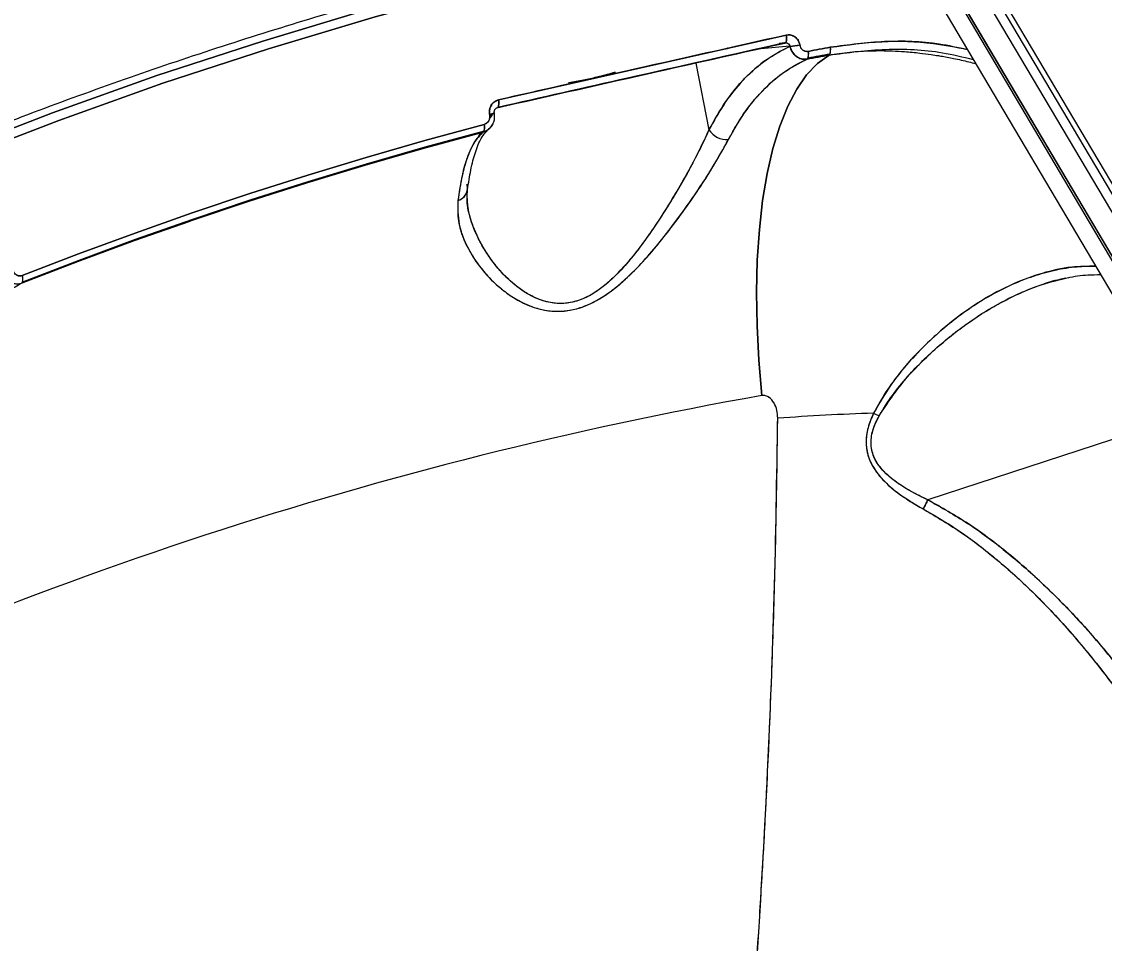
# Model space of a CAD drawing. Header units: millimetres. Extents: x -7083 to 7374, y -8368 to 7509.
# Drawn here: x 2033.4 to 2164.9, y -1212.1 to -1100.2 of the extents above; entities that cross this region are included whole.
import ezdxf

# ---------------------------------------------------------------- set-up
doc = ezdxf.new("R2010")
doc.units = ezdxf.units.MM
for name, color, linetype in [('DIKOM_ОБЪЕКТ', 7, 'Continuous'), ('DIKOM_РАЗМЕР_ЗОНА', 7, 'Continuous'), ('DIKOM_РАЗМЕР_ОБЪЕКТА', 7, 'Continuous')]:
    doc.layers.add(name, color=color, linetype=linetype)
doc.styles.add('style1', font='arial.ttf', dxfattribs={"width": 0.8})
doc.dimstyles.new('1-50', dxfattribs={"dimtxt": 300, "dimasz": 200, "dimexe": 100, "dimexo": 0, "dimgap": 100, "dimtad": 1, "dimtxsty": 'style1', "dimcen": 200, "dimclrd": 7, "dimclre": 7, "dimclrt": 7, "dimadec": 1, "dimazin": 2, "dimtfac": 1, "dimtmove": 0, "dimatfit": 2, "dimfxl": 0, "dimlwd": 25, "dimlwe": 18, "dimarcsym": 0})

# ---------------------------------------------------------------- blocks, each defined once
blk = doc.blocks.new('*D10')
at = {"layer": 'Defpoints', "color": 0, "transparency": 16777216}
for p in [(-5583.43, 647.96), (4593.55, 648.92), (4593.55, -5902.54)]:
    blk.add_point(p, dxfattribs=at)
at = {"layer": 'DIKOM_РАЗМЕР_ОБЪЕКТА', "color": 7, "lineweight": 18, "transparency": 16777216}
for p, q in [((-5583.43, 647.96), (-5583.43, -6002.54)), ((4593.55, 648.92), (4593.55, -6002.54))]:
    blk.add_line(p, q, dxfattribs=at)
at = {"layer": 'DIKOM_РАЗМЕР_ОБЪЕКТА', "color": 7, "lineweight": 25, "transparency": 16777216}
blk.add_line((-5383.43, -5902.54), (4393.55, -5902.54), dxfattribs=at)
at = {"layer": 'DIKOM_РАЗМЕР_ОБЪЕКТА', "color": 7, "transparency": 16777216}
for points in [[(-5383.43, -5869.2), (-5383.43, -5935.87), (-5583.43, -5902.54)], [(4393.55, -5869.2), (4393.55, -5935.87), (4593.55, -5902.54)]]:
    blk.add_solid(points, dxfattribs=at)
at = {"layer": 'DIKOM_РАЗМЕР_ОБЪЕКТА', "color": 7, "transparency": 16777216, "insert": (-226.13, -5649.37), "char_height": 300, "attachment_point": 5, "style": 'style1'}
blk.add_mtext('10150', dxfattribs=at)
blk = doc.blocks.new('*D11')
at = {"layer": 'Defpoints', "color": 0, "transparency": 16777216}
for p in [(-321.71, 5509.06), (-348.71, -4811.52), (5568.58, -4811.52)]:
    blk.add_point(p, dxfattribs=at)
at = {"layer": 'DIKOM_РАЗМЕР_ОБЪЕКТА', "color": 7, "lineweight": 18, "transparency": 16777216}
for p, q in [((-321.71, 5509.06), (5668.58, 5509.06)), ((-348.71, -4811.52), (5668.58, -4811.52))]:
    blk.add_line(p, q, dxfattribs=at)
at = {"layer": 'DIKOM_РАЗМЕР_ОБЪЕКТА', "color": 7, "lineweight": 25, "transparency": 16777216}
blk.add_line((5568.58, 5309.06), (5568.58, -4611.52), dxfattribs=at)
at = {"layer": 'DIKOM_РАЗМЕР_ОБЪЕКТА', "color": 7, "transparency": 16777216}
for points in [[(5535.25, 5309.06), (5601.91, 5309.06), (5568.58, 5509.06)], [(5535.25, -4611.52), (5601.91, -4611.52), (5568.58, -4811.52)]]:
    blk.add_solid(points, dxfattribs=at)
at = {"layer": 'DIKOM_РАЗМЕР_ОБЪЕКТА', "color": 7, "transparency": 16777216, "insert": (5315.31, 775.23), "char_height": 300, "attachment_point": 5, "rotation": 90, "style": 'style1'}
blk.add_mtext('10300', dxfattribs=at)
blk = doc.blocks.new('*D12')
at = {"layer": 'Defpoints', "color": 0, "transparency": 16777216}
for p in [(-621.71, 7509.06), (-373.6, -6811.53), (7273.89, -6811.53)]:
    blk.add_point(p, dxfattribs=at)
at = {"layer": 'DIKOM_РАЗМЕР_ЗОНА', "color": 7, "lineweight": 18, "transparency": 16777216}
for p, q in [((-621.71, 7509.06), (7373.89, 7509.06)), ((-373.6, -6811.53), (7373.89, -6811.53))]:
    blk.add_line(p, q, dxfattribs=at)
at = {"layer": 'DIKOM_РАЗМЕР_ЗОНА', "color": 7, "lineweight": 25, "transparency": 16777216}
blk.add_line((7273.89, 7309.06), (7273.89, -6611.53), dxfattribs=at)
at = {"layer": 'DIKOM_РАЗМЕР_ЗОНА', "color": 7, "transparency": 16777216}
for points in [[(7240.56, 7309.06), (7307.22, 7309.06), (7273.89, 7509.06)], [(7240.56, -6611.53), (7307.22, -6611.53), (7273.89, -6811.53)]]:
    blk.add_solid(points, dxfattribs=at)
at = {"layer": 'DIKOM_РАЗМЕР_ЗОНА', "color": 7, "transparency": 16777216, "insert": (7020.62, 1288.25), "char_height": 300, "attachment_point": 5, "rotation": 90, "style": 'style1'}
blk.add_mtext('14300', dxfattribs=at)
blk = doc.blocks.new('*D13')
at = {"layer": 'Defpoints', "color": 0, "transparency": 16777216}
for p in [(6593.53, 996.24), (-7083.43, 647.96), (6593.53, -8268.31)]:
    blk.add_point(p, dxfattribs=at)
at = {"layer": 'DIKOM_РАЗМЕР_ЗОНА', "color": 7, "lineweight": 18, "transparency": 16777216}
for p, q in [((6593.53, 996.24), (6593.53, -8368.31)), ((-7083.43, 647.96), (-7083.43, -8368.31))]:
    blk.add_line(p, q, dxfattribs=at)
at = {"layer": 'DIKOM_РАЗМЕР_ЗОНА', "color": 7, "lineweight": 25, "transparency": 16777216}
blk.add_line((-6883.43, -8268.31), (6393.53, -8268.31), dxfattribs=at)
at = {"layer": 'DIKOM_РАЗМЕР_ЗОНА', "color": 7, "transparency": 16777216}
for points in [[(-6883.43, -8234.97), (-6883.43, -8301.64), (-7083.43, -8268.31)], [(6393.53, -8234.97), (6393.53, -8301.64), (6593.53, -8268.31)]]:
    blk.add_solid(points, dxfattribs=at)
at = {"layer": 'DIKOM_РАЗМЕР_ЗОНА', "color": 7, "transparency": 16777216, "insert": (322.1, -8015.03), "char_height": 300, "attachment_point": 5, "style": 'style1'}
blk.add_mtext('13650', dxfattribs=at)

msp = doc.modelspace()

# ---------------------------------------------------------------- linework, layer by layer
at = {"layer": 'DIKOM_ОБЪЕКТ', "color": 7, "linetype": 'Continuous', "lineweight": 15}
for p, q in [((2093.371, -1006.862), (2338.874, -1421.731)), ((2093.701, -1006.857), (2339.204, -1421.726)), ((2339.22, -1421.732), (2093.718, -1006.863)), ((2181.278, -1145.985), (2139.178, -1074.84)), ((2131.715, -1075.675), (2173.816, -1146.819)), ((2131.725, -1075.68), (2173.826, -1146.825)), ((2179.712, -1146.839), (2137.611, -1075.694)), ((2180.721, -1146.324), (2138.621, -1075.18)), ((2091.337, -1109.7), (2126.246, -1101.839)), ((2126.065, -1102.796), (2091.123, -1110.665)), ((2119.086, -1103.447), (2119.117, -1103.444)), ((2119.144, -1103.438), (2119.113, -1103.441)), ((2126.693, -1103.176), (2122.743, -1103.544)), ((2126.132, -1102.786), (2125.395, -1102.855)), ((2125.659, -1102.834), (2126.065, -1102.796)), ((2126.137, -1102.772), (2126.203, -1102.783)), ((2126.697, -1103.202), (2126.693, -1103.176)), ((2127.899, -1103.03), (2127.894, -1103.003)), ((2127.894, -1103.003), (2127.899, -1103.03)), ((2115.269, -1105.227), (2116.873, -1113.336)), ((2090.251, -1111.481), (2090.256, -1111.507)), ((2090.256, -1111.507), (2090.251, -1111.481)), ((2090.567, -1111.546), (2090.26, -1111.89)), ((2090.261, -1111.862), (2090.562, -1111.541)), ((2090.8, -1111.286), (2090.707, -1111.39)), ((2090.707, -1111.386), (2090.8, -1111.286)), ((2090.829, -1111.304), (2090.824, -1111.278)), ((2089.632, -1112.649), (2089.597, -1112.721)), ((2089.6, -1112.741), (2089.657, -1112.638)), ((2084.523, -1114.941), (2089.47, -1113.603)), ((2086.396, -1114.428), (2086.378, -1114.34)), ((2089.162, -1113.602), (2088.844, -1114.245)), ((2089.071, -1113.712), (2089.125, -1113.612)), ((2085.974, -1114.45), (2085.991, -1114.538)), ((2087.521, -1121.487), (2087.568, -1120.599)), ((2087.525, -1122.289), (2087.664, -1122.99)), ((2158.811, -1131.617), (2157.561, -1132.027)), ((2168.177, -1150.151), (2143.43, -1158.252))]:
    msp.add_line(p, q, dxfattribs=at)
at = {"layer": 'DIKOM_ОБЪЕКТ', "color": 7, "linetype": 'Continuous', "lineweight": 15, "flags": 128}
for points in [[(1932.351, -1165.242), (1943.097, -1158.104), (1954.087, -1151.241), (1965.313, -1144.658), (1976.768, -1138.36), (1988.445, -1132.35), (2000.335, -1126.633), (2012.431, -1121.212), (2024.724, -1116.09), (2037.208, -1111.272), (2049.874, -1106.76), (2062.713, -1102.557), (2075.717, -1098.666), (2088.877, -1095.089), (2102.185, -1091.829), (2115.633, -1088.889), (2129.21, -1086.269), (2137.17, -1084.892)], [(1932.353, -1165.241), (1943.099, -1158.102), (1954.089, -1151.24), (1965.315, -1144.657), (1976.77, -1138.359), (1988.446, -1132.35), (2000.336, -1126.632), (2012.431, -1121.211), (2024.725, -1116.09), (2037.209, -1111.272), (2049.874, -1106.76), (2062.713, -1102.557), (2075.716, -1098.666), (2088.876, -1095.089), (2102.184, -1091.83), (2115.632, -1088.889), (2129.209, -1086.269), (2137.17, -1084.892)], [(2137.17, -1084.892), (2129.209, -1086.269), (2115.632, -1088.889), (2102.184, -1091.83), (2088.876, -1095.089), (2075.716, -1098.666), (2062.713, -1102.557), (2049.874, -1106.76), (2037.209, -1111.272), (2024.725, -1116.09), (2012.431, -1121.211), (2000.336, -1126.632), (1988.446, -1132.35), (1976.77, -1138.359), (1965.315, -1144.657), (1954.089, -1151.24), (1943.099, -1158.102), (1932.353, -1165.241)], [(1933.339, -1166.031), (1944.061, -1158.91), (1955.024, -1152.063), (1966.224, -1145.496), (1977.652, -1139.213), (1989.3, -1133.218), (2001.162, -1127.514), (2013.229, -1122.106), (2025.494, -1116.996), (2037.948, -1112.189), (2050.584, -1107.688), (2063.392, -1103.495), (2076.365, -1099.613), (2089.494, -1096.045), (2102.771, -1092.793), (2116.186, -1089.859), (2129.732, -1087.246), (2137.743, -1085.861)], [(2137.743, -1085.861), (2129.732, -1087.246), (2116.186, -1089.859), (2102.771, -1092.793), (2089.494, -1096.045), (2076.365, -1099.613), (2063.392, -1103.495), (2050.584, -1107.688), (2037.948, -1112.189), (2025.494, -1116.996), (2013.229, -1122.106), (2001.162, -1127.514), (1989.3, -1133.218), (1977.652, -1139.213), (1966.224, -1145.496), (1955.024, -1152.063), (1944.061, -1158.91), (1933.339, -1166.031)], [(2126.065, -1102.796), (2126.132, -1102.776), (2126.189, -1102.72), (2126.234, -1102.631), (2126.266, -1102.513), (2126.284, -1102.368), (2126.286, -1102.204), (2126.273, -1102.025), (2126.246, -1101.839)], [(2126.246, -1101.839), (2126.273, -1102.025), (2126.286, -1102.204), (2126.284, -1102.368), (2126.266, -1102.513), (2126.234, -1102.631), (2126.189, -1102.72), (2126.132, -1102.776), (2126.065, -1102.796)], [(2131.604, -1103.318), (2131.27, -1103.379), (2130.936, -1103.44), (2130.602, -1103.501), (2130.269, -1103.562), (2129.935, -1103.623), (2129.601, -1103.685), (2129.268, -1103.747), (2128.935, -1103.809)], [(2128.935, -1103.809), (2129.268, -1103.747), (2129.601, -1103.685), (2129.935, -1103.623), (2130.269, -1103.562), (2130.602, -1103.501), (2130.936, -1103.44), (2131.27, -1103.379), (2131.604, -1103.318)], [(2131.455, -1104.258), (2130.042, -1105.273), (2128.727, -1106.656), (2127.519, -1108.398), (2126.428, -1110.484), (2125.462, -1112.898), (2124.63, -1115.622), (2123.937, -1118.635), (2123.388, -1121.912), (2122.989, -1125.429), (2122.742, -1129.157), (2122.649, -1133.069), (2122.71, -1137.133), (2122.926, -1141.318), (2123.295, -1145.591)], [(2123.295, -1145.591), (2122.926, -1141.318), (2122.71, -1137.133), (2122.649, -1133.069), (2122.742, -1129.157), (2122.989, -1125.429), (2123.388, -1121.912), (2123.937, -1118.635), (2124.63, -1115.622), (2125.462, -1112.898), (2126.428, -1110.484), (2127.519, -1108.398), (2128.727, -1106.656), (2130.042, -1105.273), (2131.455, -1104.258)], [(2128.787, -1104.748), (2129.121, -1104.686), (2129.454, -1104.625), (2129.787, -1104.563), (2130.12, -1104.502), (2130.454, -1104.44), (2130.787, -1104.379), (2131.121, -1104.319), (2131.455, -1104.258)], [(2128.787, -1104.748), (2129.121, -1104.686), (2129.454, -1104.625), (2129.787, -1104.563), (2130.12, -1104.502), (2130.454, -1104.44), (2130.787, -1104.379), (2131.121, -1104.319), (2131.455, -1104.258)], [(2131.553, -1104.138), (2131.22, -1104.198), (2130.886, -1104.259), (2130.553, -1104.32), (2130.219, -1104.381), (2129.886, -1104.443), (2129.553, -1104.504), (2129.219, -1104.566), (2128.886, -1104.628)], [(2128.886, -1104.628), (2129.219, -1104.566), (2129.553, -1104.504), (2129.886, -1104.443), (2130.219, -1104.381), (2130.553, -1104.32), (2130.886, -1104.259), (2131.22, -1104.198), (2131.553, -1104.138)], [(2091.337, -1109.7), (2091.363, -1109.887), (2091.374, -1110.066), (2091.369, -1110.231), (2091.347, -1110.377), (2091.31, -1110.496), (2091.259, -1110.586), (2091.196, -1110.643), (2091.123, -1110.665)], [(2091.123, -1110.665), (2091.196, -1110.643), (2091.259, -1110.586), (2091.31, -1110.496), (2091.347, -1110.377), (2091.369, -1110.231), (2091.374, -1110.066), (2091.363, -1109.887), (2091.337, -1109.7)], [(2090.795, -1111.26), (2090.822, -1111.273), (2090.819, -1111.291), (2090.788, -1111.314), (2090.727, -1111.342), (2090.641, -1111.374), (2090.53, -1111.408), (2090.399, -1111.444), (2090.251, -1111.481)], [(2090.8, -1111.286), (2090.827, -1111.299), (2090.824, -1111.317), (2090.793, -1111.341), (2090.732, -1111.369), (2090.646, -1111.4), (2090.535, -1111.435), (2090.404, -1111.471), (2090.256, -1111.507)], [(2089.588, -1112.67), (2082.405, -1114.63), (2075.268, -1116.686), (2068.181, -1118.838), (2061.143, -1121.085), (2054.158, -1123.428), (2047.226, -1125.865), (2040.349, -1128.397), (2033.528, -1131.022)], [(2033.528, -1131.022), (2040.349, -1128.397), (2047.226, -1125.865), (2054.158, -1123.428), (2061.143, -1121.085), (2068.181, -1118.838), (2075.268, -1116.686), (2082.405, -1114.63), (2089.588, -1112.67)], [(2033.449, -1131.942), (2040.265, -1129.319), (2047.138, -1126.789), (2054.065, -1124.353), (2061.045, -1122.012), (2068.077, -1119.766), (2075.159, -1117.616), (2082.291, -1115.561), (2089.47, -1113.603)], [(2033.558, -1131.819), (2040.373, -1129.196), (2047.245, -1126.666), (2054.171, -1124.231), (2061.151, -1121.89), (2068.182, -1119.644), (2075.264, -1117.494), (2082.394, -1115.44), (2089.572, -1113.482)], [(2089.572, -1113.482), (2082.394, -1115.44), (2075.264, -1117.494), (2068.182, -1119.644), (2061.151, -1121.89), (2054.171, -1124.231), (2047.245, -1126.666), (2040.373, -1129.196), (2033.558, -1131.819)], [(2033.449, -1131.942), (2040.265, -1129.319), (2047.138, -1126.789), (2053.894, -1124.412)], [(2033.449, -1131.942), (2033.509, -1131.895), (2033.556, -1131.822), (2033.589, -1131.727), (2033.608, -1131.612), (2033.61, -1131.48), (2033.598, -1131.335), (2033.57, -1131.181), (2033.528, -1131.022)]]:
    msp.add_lwpolyline(points, dxfattribs=at)
at = {"layer": 'DIKOM_ОБЪЕКТ', "color": 7, "linetype": 'Continuous', "lineweight": 15}
for centre, radius, start, end in [((2126.219, -1095.608), 7.582, 273.58294, 282.76305), ((2126.219, -1095.608), 7.582, 273.58295, 282.76304), ((2126.224, -1095.639), 7.578, 273.57731, 282.76261), ((2127.924, -1104.132), 1.061, 324.48308, 17.71135), ((2127.39, -1104.129), 1.577, 341.5462, 11.69975), ((2130.584, -1103.638), 1.069, 324.5549, 17.41789), ((2130.046, -1103.633), 1.59, 341.50306, 11.44034), ((2128.645, -1104.531), 0.26, 303.17688, 338.00611), ((2131.312, -1104.04), 0.26, 303.29584, 338.02132), ((2099.412, -1088.352), 18.959, 281.67692, 288.76525), ((2090.171, -1110.324), 1.159, 273.94191, 304.29705), ((2090.205, -1110.454), 1.055, 272.73225, 306.25892), ((2088.699, -1113.031), 0.96, 323.41266, 22.06515), ((2088.227, -1113.049), 1.413, 342.17587, 15.56987), ((2089.335, -1113.385), 0.256, 301.5896, 337.73686), ((2119.036, -1111.944), 2.571, 212.76412, 274.53655), ((2086.04, -1120.423), 1.523, 283.98282, 17.96072), ((2085.97, -1120.344), 1.618, 285.69373, 350.68615), ((2032.393, -1131.464), 1.217, 343.04787, 21.28469), ((2033.321, -1131.72), 0.256, 299.86322, 337.2252), ((2209.769, -1633.234), 495.251, 100.05576, 116.19729), ((2145.442, -1417.974), 270.374, 91.82194, 94.28956), ((2144.964, -1130.67), 18.898, 244.56008, 246.84174)]:
    msp.add_arc(centre, radius, start, end, dxfattribs=at)
for points, knots in [([(1932.431, -1164.292), (1938.705, -1160.125), (1951.254, -1151.793), (1971.012, -1140.372), (1991.405, -1129.769), (2012.461, -1120.081), (2034.121, -1111.307), (2056.346, -1103.474), (2079.083, -1096.578), (2102.315, -1090.705), (2121.542, -1086.539), (2133.141, -1084.699), (2136.719, -1084.131)], [0, 0, 0, 0, 0.1058641, 0.2117281, 0.3175922, 0.4234562, 0.5293203, 0.6351843, 0.7410484, 0.8469125, 0.9527765, 1, 1, 1, 1]), ([(2126.246, -1101.839), (2119.693, -1103.308), (2107.992, -1105.932), (2096.426, -1108.549), (2091.337, -1109.7)], [0, 0, 0, 0, 0.559995, 1, 1, 1, 1]), ([(2127.894, -1103.003), (2127.829, -1102.791), (2127.699, -1102.368), (2127.238, -1101.967), (2126.73, -1101.783), (2126.407, -1101.82), (2126.246, -1101.839)], [0, 0, 0, 0, 0.2797809, 0.559625, 0.7797346, 1, 1, 1, 1]), ([(2126.246, -1101.839), (2126.43, -1101.82), (2126.797, -1101.783), (2127.32, -1102.017), (2127.65, -1102.367), (2127.827, -1102.715), (2127.872, -1102.907), (2127.894, -1103.003)], [0, 0, 0, 0, 0.2497295, 0.4991926, 0.7485103, 0.8742091, 1, 1, 1, 1]), ([(2148.245, -1103.609), (2147.105, -1103.359), (2143.798, -1102.633), (2138.175, -1102.444), (2133.793, -1103.027), (2131.604, -1103.318)], [0, 0, 0, 0, 0.2083674, 0.6044266, 1, 1, 1, 1]), ([(2131.604, -1103.318), (2133.679, -1103.035), (2137.828, -1102.47), (2143.438, -1102.617), (2146.863, -1103.307), (2148.229, -1103.582)], [0, 0, 0, 0, 0.3754476, 0.7507337, 1, 1, 1, 1]), ([(2091.123, -1110.665), (2097.61, -1109.198), (2109.192, -1106.577), (2120.909, -1103.951), (2126.065, -1102.796)], [0, 0, 0, 0, 0.5599951, 1, 1, 1, 1]), ([(2091.264, -1110.58), (2096.501, -1109.395), (2108.074, -1106.776), (2119.782, -1104.151), (2126.193, -1102.714)], [0, 0, 0, 0, 0.4524824, 1, 1, 1, 1]), ([(2116.873, -1113.336), (2117.534, -1112.154), (2118.852, -1109.799), (2121.214, -1106.985), (2123.807, -1104.686), (2125.732, -1103.698), (2126.697, -1103.202)], [0, 0, 0, 0, 0.2499822, 0.4983915, 0.7484634, 1, 1, 1, 1]), ([(2126.697, -1103.202), (2125.623, -1103.763), (2123.476, -1104.884), (2120.828, -1107.393), (2118.609, -1110.201), (2117.453, -1112.288), (2116.873, -1113.336)], [0, 0, 0, 0, 0.2804961, 0.5604777, 0.7794772, 1, 1, 1, 1]), ([(2126.065, -1102.796), (2126.142, -1102.788), (2126.281, -1102.775), (2126.448, -1102.835), (2126.555, -1102.91), (2126.624, -1102.989), (2126.673, -1103.078), (2126.686, -1103.143), (2126.693, -1103.176)], [0, 0, 0, 0, 0.2800736, 0.4991314, 0.630478, 0.7567476, 0.8793935, 1, 1, 1, 1]), ([(2126.065, -1102.796), (2126.147, -1102.788), (2126.307, -1102.774), (2126.512, -1102.865), (2126.649, -1103.007), (2126.678, -1103.12), (2126.693, -1103.176)], [0, 0, 0, 0, 0.2957199, 0.5776633, 0.7902562, 1, 1, 1, 1]), ([(2128.787, -1104.748), (2128.56, -1104.76), (2128.105, -1104.783), (2127.461, -1104.458), (2126.941, -1103.92), (2126.778, -1103.442), (2126.697, -1103.202)], [0, 0, 0, 0, 0.2502906, 0.5002119, 0.7500362, 1, 1, 1, 1]), ([(2126.697, -1103.202), (2126.791, -1103.468), (2126.979, -1104.003), (2127.559, -1104.527), (2128.19, -1104.787), (2128.589, -1104.761), (2128.787, -1104.748)], [0, 0, 0, 0, 0.2784772, 0.5592414, 0.780374, 1, 1, 1, 1]), ([(2128.935, -1103.809), (2128.802, -1103.816), (2128.538, -1103.83), (2128.207, -1103.632), (2127.985, -1103.352), (2127.927, -1103.137), (2127.899, -1103.03)], [0, 0, 0, 0, 0.2787485, 0.5585837, 0.7792918, 1, 1, 1, 1]), ([(2127.899, -1103.03), (2127.933, -1103.151), (2128.002, -1103.394), (2128.253, -1103.67), (2128.58, -1103.831), (2128.816, -1103.816), (2128.935, -1103.809)], [0, 0, 0, 0, 0.2503241, 0.4998674, 0.7496178, 1, 1, 1, 1]), ([(2131.455, -1104.258), (2133.735, -1103.961), (2138.297, -1103.365), (2144.217, -1103.642), (2147.705, -1104.493), (2148.948, -1104.797)], [0, 0, 0, 0, 0.3913114, 0.7830257, 1, 1, 1, 1]), ([(2131.455, -1104.258), (2131.857, -1104.19), (2132.686, -1104.049), (2133.978, -1103.895), (2135.286, -1103.788), (2136.564, -1103.732), (2137.832, -1103.718), (2139.176, -1103.747), (2140.739, -1103.834), (2142.309, -1103.984), (2143.681, -1104.164), (2144.527, -1104.296), (2145.439, -1104.449), (2146.67, -1104.681), (2148.081, -1104.987), (2148.967, -1105.219), (2149.241, -1105.291)], [0, 0, 0, 0, 0.0683094, 0.1408543, 0.2176562, 0.2879961, 0.3547958, 0.4297486, 0.5128182, 0.6162635, 0.6932066, 0.7437605, 0.7591875, 0.8474241, 0.9527654, 1, 1, 1, 1]), ([(2119.239, -1114.508), (2119.659, -1113.743), (2120.49, -1112.231), (2121.889, -1110.266), (2123.656, -1108.229), (2125.909, -1106.229), (2127.814, -1105.249), (2128.787, -1104.748)], [0, 0, 0, 0, 0.1658949, 0.3281402, 0.4884784, 0.7384895, 1, 1, 1, 1]), ([(2119.239, -1114.508), (2119.964, -1113.24), (2121.411, -1110.712), (2123.858, -1108.001), (2126.317, -1105.988), (2127.965, -1105.161), (2128.787, -1104.748)], [0, 0, 0, 0, 0.2801802, 0.5589178, 0.7798297, 1, 1, 1, 1]), ([(2103.249, -1106.919), (2103.722, -1106.806), (2104.448, -1106.633), (2105.121, -1106.441), (2105.337, -1106.365), (2105.437, -1106.329)], [0, 0, 0, 0, 0.4990569, 0.767708, 1, 1, 1, 1]), ([(2099.838, -1107.603), (2099.851, -1107.601), (2100.138, -1107.553), (2100.755, -1107.438), (2101.913, -1107.214), (2102.723, -1107.035), (2103.249, -1106.919)], [0, 0, 0, 0, 0.0120592, 0.272163, 0.5268616, 1, 1, 1, 1]), ([(2091.337, -1109.7), (2091.143, -1109.773), (2090.756, -1109.917), (2090.381, -1110.41), (2090.202, -1110.958), (2090.235, -1111.306), (2090.251, -1111.481)], [0, 0, 0, 0, 0.279515, 0.5589463, 0.7793103, 1, 1, 1, 1]), ([(2090.251, -1111.481), (2090.237, -1111.382), (2090.211, -1111.186), (2090.25, -1110.79), (2090.426, -1110.326), (2090.818, -1109.886), (2091.164, -1109.762), (2091.337, -1109.7)], [0, 0, 0, 0, 0.1257369, 0.251488, 0.5008063, 0.75027, 1, 1, 1, 1]), ([(2090.256, -1111.507), (2090.267, -1111.649), (2090.289, -1111.934), (2090.124, -1112.303), (2089.878, -1112.56), (2089.685, -1112.633), (2089.588, -1112.67)], [0, 0, 0, 0, 0.2797673, 0.559852, 0.7798294, 1, 1, 1, 1]), ([(2089.588, -1112.67), (2089.698, -1112.627), (2089.917, -1112.54), (2090.156, -1112.249), (2090.289, -1111.887), (2090.267, -1111.634), (2090.256, -1111.507)], [0, 0, 0, 0, 0.2500201, 0.4999143, 0.7497084, 1, 1, 1, 1]), ([(2090.1, -1113.288), (2090.238, -1113.16), (2090.515, -1112.906), (2090.768, -1112.396), (2090.89, -1111.848), (2090.849, -1111.487), (2090.829, -1111.309)], [0, 0, 0, 0, 0.256239, 0.5103294, 0.7576114, 1, 1, 1, 1]), ([(2090.824, -1111.282), (2090.819, -1111.244), (2090.809, -1111.167), (2090.821, -1111.052), (2090.851, -1110.944), (2090.916, -1110.816), (2091.034, -1110.689), (2091.146, -1110.656), (2091.202, -1110.64)], [0, 0, 0, 0, 0.1239289, 0.2475479, 0.3712686, 0.4958457, 0.7466189, 1, 1, 1, 1]), ([(2089.47, -1113.603), (2089.713, -1113.497), (2090.202, -1113.284), (2090.6, -1112.822), (2090.675, -1112.535), (2090.679, -1112.517)], [0, 0, 0, 0, 0.4821537, 0.9674915, 1, 1, 1, 1]), ([(2089.47, -1113.603), (2089.224, -1113.829), (2088.74, -1114.273), (2088.116, -1115.29), (2087.479, -1116.753), (2086.867, -1118.832), (2086.561, -1120.877), (2086.408, -1121.902)], [0, 0, 0, 0, 0.1729015, 0.3401598, 0.5017784, 0.7501805, 1, 1, 1, 1]), ([(2089.47, -1113.603), (2089.077, -1113.998), (2088.293, -1114.788), (2087.444, -1116.817), (2086.807, -1119.177), (2086.541, -1120.991), (2086.408, -1121.902)], [0, 0, 0, 0, 0.2805596, 0.5605423, 0.7795223, 1, 1, 1, 1]), ([(2116.873, -1113.336), (2116.693, -1113.736), (2116.323, -1114.558), (2115.688, -1115.845), (2114.984, -1117.206), (2114.17, -1118.704), (2113.165, -1120.472), (2111.995, -1122.418), (2110.685, -1124.477), (2109.328, -1126.463), (2107.868, -1128.419), (2106.412, -1130.147), (2104.959, -1131.61), (2103.52, -1132.795), (2101.98, -1133.736), (2100.3, -1134.335), (2098.622, -1134.483), (2097.071, -1134.233), (2095.648, -1133.696), (2094.378, -1132.972), (2093.209, -1132.098), (2092.184, -1131.156), (2091.239, -1130.125), (2090.304, -1128.93), (2089.402, -1127.535), (2088.618, -1126.015), (2087.944, -1124.239), (2087.517, -1122.725), (2087.52, -1121.73), (2087.521, -1121.487)], [0, 0, 0, 0, 0.0317021, 0.0652686, 0.0963594, 0.1303255, 0.1706709, 0.2174326, 0.2607847, 0.3068359, 0.3485836, 0.3915768, 0.4263907, 0.457, 0.4898216, 0.5225349, 0.5549817, 0.5875353, 0.6188521, 0.6522566, 0.6839345, 0.7174759, 0.7484012, 0.7826888, 0.8270663, 0.8718584, 0.9139564, 0.9790035, 1, 1, 1, 1]), ([(2116.873, -1113.336), (2116.344, -1114.465), (2115.282, -1116.733), (2113.136, -1120.565), (2110.891, -1124.211), (2108.58, -1127.533), (2106.497, -1130.098), (2104.435, -1132.11), (2102.467, -1133.524), (2100.3, -1134.386), (2098.126, -1134.488), (2096.151, -1133.956), (2094.119, -1132.865), (2092.157, -1131.214), (2090.175, -1128.867), (2088.58, -1126.096), (2087.541, -1123.217), (2087.531, -1121.405), (2087.527, -1120.61)], [0, 0, 0, 0, 0.0851485, 0.1709543, 0.256596, 0.320993, 0.3849273, 0.4271029, 0.4686383, 0.5095663, 0.5504777, 0.5919818, 0.6341646, 0.6977598, 0.762105, 0.8473955, 0.9330475, 1, 1, 1, 1]), ([(2087.568, -1120.599), (2087.694, -1119.78), (2087.963, -1118.026), (2088.534, -1115.921), (2089.253, -1114.152), (2089.821, -1113.576), (2090.12, -1113.273)], [0, 0, 0, 0, 0.2051249, 0.4392657, 0.7044718, 1, 1, 1, 1]), ([(2086.408, -1121.902), (2086.377, -1122.633), (2086.314, -1124.098), (2086.937, -1126.324), (2088.003, -1128.515), (2089.362, -1130.4), (2090.84, -1131.956), (2092.307, -1133.177), (2093.856, -1134.156), (2095.412, -1134.85), (2096.977, -1135.28), (2098.636, -1135.427), (2100.39, -1135.221), (2102.149, -1134.644), (2103.826, -1133.752), (2105.429, -1132.613), (2107.403, -1130.905), (2109.653, -1128.519), (2112.045, -1125.568), (2114.216, -1122.61), (2116.161, -1119.737), (2117.895, -1116.979), (2118.791, -1115.332), (2119.239, -1114.508)], [0, 0, 0, 0, 0.0625376, 0.1251421, 0.1872076, 0.2492824, 0.2914865, 0.3335157, 0.374211, 0.406806, 0.4368901, 0.4690113, 0.4996824, 0.5303838, 0.5625172, 0.5926074, 0.6252126, 0.6878464, 0.75046, 0.8126808, 0.8753094, 0.937553, 1, 1, 1, 1]), ([(2086.408, -1121.902), (2086.392, -1122.868), (2086.359, -1124.801), (2087.518, -1127.737), (2089.157, -1130.2), (2091.013, -1132.135), (2092.834, -1133.574), (2094.986, -1134.747), (2097.514, -1135.455), (2100.387, -1135.334), (2103.272, -1134.172), (2105.859, -1132.319), (2108.155, -1130.143), (2110.223, -1127.824), (2112.528, -1124.943), (2114.961, -1121.557), (2117.423, -1117.802), (2118.635, -1115.604), (2119.239, -1114.508)], [0, 0, 0, 0, 0.0823489, 0.1648002, 0.2471008, 0.2971602, 0.3471544, 0.3976845, 0.4484649, 0.4996128, 0.5507894, 0.6016077, 0.6522516, 0.7025844, 0.7526008, 0.8352408, 0.9178404, 1, 1, 1, 1]), ([(2163.802, -1129.897), (2162.832, -1129.906), (2160.654, -1129.924), (2157.309, -1130.683), (2153.59, -1132.036), (2149.807, -1134.063), (2146.025, -1136.758), (2142.536, -1139.947), (2139.3, -1143.533), (2137.664, -1146.334), (2136.845, -1147.736)], [0, 0, 0, 0, 0.0912438, 0.2051324, 0.3181185, 0.4545873, 0.5901605, 0.7259321, 0.8627883, 1, 1, 1, 1]), ([(2163.821, -1129.93), (2163.068, -1129.932), (2161.414, -1129.936), (2158.868, -1130.359), (2156.234, -1131.079), (2153.631, -1132.103), (2151.135, -1133.364), (2148.667, -1134.889), (2146.371, -1136.569), (2144.155, -1138.453), (2142.082, -1140.471), (2140.115, -1142.707), (2138.294, -1145.099), (2137.329, -1146.856), (2136.845, -1147.736)], [0, 0, 0, 0, 0.0709268, 0.1557554, 0.2411571, 0.3241071, 0.4116254, 0.4933143, 0.5821906, 0.6613281, 0.7458853, 0.8307445, 0.9151652, 1, 1, 1, 1]), ([(2031.238, -1130.785), (2031.37, -1131.032), (2031.635, -1131.527), (2032.264, -1131.942), (2032.897, -1132.087), (2033.265, -1131.99), (2033.449, -1131.942)], [0, 0, 0, 0, 0.2784772, 0.5592414, 0.780374, 1, 1, 1, 1]), ([(2033.528, -1131.022), (2033.404, -1131.052), (2033.157, -1131.112), (2032.815, -1130.976), (2032.562, -1130.739), (2032.475, -1130.537), (2032.431, -1130.437)], [0, 0, 0, 0, 0.2787485, 0.5585837, 0.7792918, 1, 1, 1, 1]), ([(2032.431, -1130.437), (2032.483, -1130.55), (2032.585, -1130.777), (2032.864, -1131.005), (2033.197, -1131.106), (2033.417, -1131.05), (2033.528, -1131.022)], [0, 0, 0, 0, 0.2503241, 0.4998674, 0.7496178, 1, 1, 1, 1]), ([(2137.531, -1148.046), (2138.506, -1146.58), (2140.465, -1143.633), (2144.247, -1139.931), (2148.31, -1136.651), (2152.681, -1133.985), (2156.794, -1132.137), (2159.472, -1131.514), (2160.559, -1131.262)], [0, 0, 0, 0, 0.1753615, 0.3524597, 0.5282849, 0.7047443, 0.8801057, 1, 1, 1, 1]), ([(2137.531, -1148.046), (2138.046, -1147.212), (2139.073, -1145.549), (2140.96, -1143.301), (2142.973, -1141.192), (2145.001, -1139.344), (2146.953, -1137.763), (2148.822, -1136.409), (2150.732, -1135.177), (2152.676, -1134.082), (2154.575, -1133.163), (2156.38, -1132.419), (2158.111, -1131.84), (2159.382, -1131.472), (2160.078, -1131.34), (2160.21, -1131.315)], [0, 0, 0, 0, 0.0988988, 0.1973594, 0.2962703, 0.3948825, 0.4772185, 0.5541984, 0.6334861, 0.7139544, 0.7886138, 0.8570214, 0.922578, 0.9853058, 1, 1, 1, 1]), ([(2157.562, -1132.026), (2158.495, -1131.757), (2160.247, -1131.251), (2162.537, -1130.916), (2163.894, -1130.917), (2164.405, -1130.917)], [0, 0, 0, 0, 0.41513, 0.7793425, 1, 1, 1, 1]), ([(2023.752, -1142.413), (2024.139, -1141.626), (2024.904, -1140.07), (2026.261, -1138.016), (2028.028, -1135.854), (2030.352, -1133.677), (2032.401, -1132.529), (2033.449, -1131.942)], [0, 0, 0, 0, 0.1658949, 0.3281402, 0.4884784, 0.7384895, 1, 1, 1, 1]), ([(2125.218, -1148.357), (2125.218, -1148.354), (2125.219, -1148.333), (2125.22, -1148.006), (2125.148, -1147.358), (2124.817, -1146.482), (2124.305, -1145.878), (2123.83, -1145.631), (2123.526, -1145.568), (2123.372, -1145.583), (2123.295, -1145.591)], [0, 0, 0, 0, 0.0018569, 0.0164364, 0.25034, 0.5000441, 0.7457649, 0.8745391, 0.9368619, 1, 1, 1, 1]), ([(2125.218, -1148.357), (2125.201, -1148.03), (2125.167, -1147.377), (2124.867, -1146.62), (2124.505, -1146.113), (2124.162, -1145.803), (2123.824, -1145.629), (2123.524, -1145.567), (2123.37, -1145.583), (2123.295, -1145.591)], [0, 0, 0, 0, 0.2499239, 0.4993362, 0.6284324, 0.7497095, 0.8745748, 0.9390426, 1, 1, 1, 1]), ([(2035.765, -1469.732), (2035.98, -1469.683), (2037.982, -1469.223), (2041.73, -1467.485), (2047.187, -1464.33), (2052.746, -1459.923), (2058.372, -1454.284), (2063.857, -1447.557), (2069.204, -1439.747), (2074.412, -1430.846), (2079.464, -1420.87), (2084.333, -1409.864), (2088.991, -1397.887), (2093.431, -1384.966), (2097.64, -1371.127), (2101.595, -1356.447), (2105.275, -1341.008), (2108.668, -1324.875), (2111.775, -1308.051), (2114.592, -1290.54), (2117.148, -1272.076), (2119.407, -1252.736), (2121.332, -1232.617), (2122.885, -1212.114), (2124.057, -1191.228), (2124.882, -1169.977), (2125.106, -1155.578), (2125.218, -1148.357)], [0, 0, 0, 0, 0.0044523, 0.0415022, 0.0787712, 0.120219, 0.161431, 0.2025346, 0.2436554, 0.2849203, 0.3264527, 0.3679654, 0.4093565, 0.4507563, 0.4922949, 0.53383, 0.575105, 0.6162447, 0.6573725, 0.6986097, 0.7400799, 0.7836693, 0.8269808, 0.8701327, 0.913262, 0.9565047, 1, 1, 1, 1]), ([(2079.743, -1420.042), (2080.687, -1417.982), (2082.581, -1413.852), (2085.344, -1407.219), (2088.041, -1400.285), (2090.657, -1393.047), (2093.199, -1385.5), (2095.684, -1377.584), (2097.899, -1370.008), (2099.864, -1362.852), (2101.599, -1356.187), (2103.314, -1349.223), (2104.971, -1342.1), (2106.321, -1335.956), (2107.385, -1330.896), (2108.21, -1326.85), (2109.03, -1322.691), (2109.846, -1318.417), (2110.655, -1314.026), (2111.457, -1309.519), (2112.394, -1304.055), (2113.465, -1297.503), (2114.662, -1289.717), (2115.851, -1281.436), (2116.988, -1272.907), (2117.956, -1265.067), (2118.773, -1257.976), (2119.451, -1251.724), (2120.159, -1244.769), (2120.648, -1239.589), (2120.967, -1236.022), (2121.073, -1234.833), (2121.178, -1233.625), (2121.284, -1232.398), (2121.389, -1231.151), (2121.512, -1229.678), (2121.671, -1227.749), (2121.88, -1225.13), (2122.137, -1221.793), (2122.435, -1217.73), (2122.754, -1213.126), (2123.054, -1208.487), (2123.376, -1203.158), (2123.69, -1197.511), (2124.016, -1190.952), (2124.391, -1182.436), (2124.763, -1171.876), (2125.068, -1159.86), (2125.169, -1152.092), (2125.218, -1148.357)], [0, 0, 0, 0, 0.0356099, 0.0713872, 0.1073338, 0.1429089, 0.1783702, 0.2143467, 0.2508402, 0.2779122, 0.3055302, 0.333695, 0.3624074, 0.3899729, 0.4049442, 0.4201751, 0.4356657, 0.4514162, 0.4674266, 0.483697, 0.5002277, 0.5259928, 0.5530553, 0.5814159, 0.6110753, 0.6394003, 0.6596954, 0.6811189, 0.7006087, 0.7272294, 0.7309596, 0.7347465, 0.7385898, 0.7424897, 0.7464462, 0.7504593, 0.7564866, 0.7647492, 0.7752474, 0.7879816, 0.802952, 0.8183428, 0.8312156, 0.8524192, 0.8705211, 0.8915209, 0.9303476, 0.9665079, 1, 1, 1, 1]), ([(2136.845, -1147.736), (2136.597, -1148.325), (2136.099, -1149.504), (2135.852, -1151.422), (2136.223, -1153.298), (2137.254, -1155.095), (2138.822, -1156.697), (2140.766, -1158.149), (2142.172, -1158.958), (2142.874, -1159.363)], [0, 0, 0, 0, 0.1273536, 0.2551698, 0.3827009, 0.5093152, 0.6742753, 0.83722, 1, 1, 1, 1]), ([(2136.845, -1147.736), (2136.601, -1148.314), (2136.112, -1149.47), (2135.856, -1151.346), (2136.186, -1153.194), (2137.378, -1155.355), (2139.664, -1157.471), (2141.803, -1158.731), (2142.874, -1159.363)], [0, 0, 0, 0, 0.1251973, 0.250331, 0.3752678, 0.5004294, 0.7497813, 1, 1, 1, 1]), ([(2143.424, -1158.257), (2142.722, -1157.917), (2141.325, -1157.24), (2139.387, -1156.008), (2137.823, -1154.633), (2136.793, -1153.052), (2136.443, -1151.359), (2136.745, -1149.624), (2137.267, -1148.576), (2137.531, -1148.046)], [0, 0, 0, 0, 0.16962, 0.3372299, 0.5030849, 0.6267169, 0.7489775, 0.8730196, 1, 1, 1, 1]), ([(2143.424, -1158.257), (2142.399, -1157.749), (2140.347, -1156.733), (2138.071, -1154.985), (2136.801, -1153.082), (2136.44, -1151.363), (2136.748, -1149.616), (2137.27, -1148.57), (2137.531, -1148.046)], [0, 0, 0, 0, 0.2491947, 0.4986896, 0.624022, 0.7490702, 0.8743891, 1, 1, 1, 1]), ([(2142.874, -1159.363), (2142.975, -1159.174), (2143.176, -1158.797), (2143.341, -1158.437), (2143.424, -1158.257)], [0, 0, 0, 0, 0.5000605, 1, 1, 1, 1]), ([(2143.424, -1158.257), (2143.341, -1158.437), (2143.176, -1158.797), (2142.975, -1159.174), (2142.874, -1159.363)], [0, 0, 0, 0, 0.5000932, 1, 1, 1, 1]), ([(2143.43, -1158.252), (2143.429, -1158.253), (2143.427, -1158.254), (2143.425, -1158.256), (2143.424, -1158.257), (2143.424, -1158.257)], [0, 0, 0, 0, 0.5555174, 0.7875219, 1, 1, 1, 1]), ([(2143.43, -1158.252), (2143.429, -1158.253), (2143.427, -1158.254), (2143.425, -1158.256), (2143.424, -1158.257), (2143.424, -1158.257)], [0, 0, 0, 0, 0.545239, 0.7794094, 1, 1, 1, 1]), ([(2143.43, -1158.252), (2145.062, -1159.17), (2148.354, -1161.021), (2152.94, -1164.463), (2157.256, -1168.235), (2161.293, -1172.309), (2165.07, -1176.607), (2169.773, -1182.582), (2175.034, -1190.409), (2180.532, -1200.193), (2183.473, -1206.98), (2184.947, -1210.382)], [0, 0, 0, 0, 0.0822336, 0.1658699, 0.2501966, 0.3328846, 0.4168116, 0.5012067, 0.6673591, 0.8332912, 1, 1, 1, 1]), ([(2184.947, -1210.382), (2183.48, -1206.996), (2180.549, -1200.232), (2175.066, -1190.459), (2169.286, -1181.854), (2163.315, -1174.448), (2158.027, -1168.914), (2152.999, -1164.512), (2148.412, -1161.059), (2145.095, -1159.19), (2143.43, -1158.252)], [0, 0, 0, 0, 0.1659528, 0.3315065, 0.4981018, 0.6237948, 0.7494779, 0.8327978, 0.9160584, 1, 1, 1, 1]), ([(2142.874, -1159.363), (2144.494, -1160.317), (2147.726, -1162.22), (2152.176, -1165.728), (2157.055, -1170.2), (2162.178, -1175.812), (2167.954, -1183.311), (2173.531, -1192.008), (2178.81, -1201.87), (2181.617, -1208.683), (2183.022, -1212.095)], [0, 0, 0, 0, 0.083153, 0.165916, 0.2489769, 0.3745649, 0.5004148, 0.6673628, 0.8334391, 1, 1, 1, 1]), ([(2142.874, -1159.363), (2144.054, -1160.042), (2146.508, -1161.455), (2149.917, -1163.934), (2153.249, -1166.691), (2156.115, -1169.375), (2158.702, -1172.035), (2160.948, -1174.525), (2163.119, -1177.11), (2165.228, -1179.793), (2166.877, -1182.028), (2168.144, -1183.827), (2169.032, -1185.123), (2169.963, -1186.521), (2170.933, -1188.023), (2171.707, -1189.26), (2172.291, -1190.214), (2172.687, -1190.871), (2173.117, -1191.593), (2173.58, -1192.381), (2174.174, -1193.412), (2174.815, -1194.548), (2175.42, -1195.65), (2175.783, -1196.323), (2175.968, -1196.67), (2176.037, -1196.798), (2176.66, -1197.97), (2177.736, -1200.063), (2179.207, -1203.114), (2180.561, -1206.096), (2181.84, -1209.087), (2182.637, -1211.116), (2183.022, -1212.095)], [0, 0, 0, 0, 0.0602499, 0.1253526, 0.1855095, 0.2507006, 0.29815, 0.3490194, 0.3985402, 0.4471889, 0.4999098, 0.5215243, 0.5447654, 0.5696319, 0.5961221, 0.6242335, 0.6345412, 0.6459397, 0.6584282, 0.672006, 0.6866721, 0.7115251, 0.7302515, 0.7428582, 0.7457014, 0.7478655, 0.7493504, 0.8050794, 0.8533099, 0.9014189, 0.9524315, 1, 1, 1, 1]), ([(2200.306, -1191.586), (2200.226, -1194.383), (2199.967, -1203.403), (2199.227, -1218.409), (2198.111, -1236.551), (2196.711, -1254.327), (2195.056, -1271.672), (2193.105, -1288.903), (2190.847, -1305.998), (2188.258, -1322.918), (2185.382, -1339.327), (2182.227, -1355.156), (2178.809, -1370.314), (2175.217, -1384.455), (2171.478, -1397.605), (2167.607, -1409.821), (2163.526, -1421.35), (2159.249, -1432.254), (2156.236, -1438.902), (2154.725, -1442.235)], [0, 0, 0, 0, 0.0267803, 0.0863414, 0.1462358, 0.2059211, 0.2653092, 0.3245284, 0.387291, 0.4501524, 0.513263, 0.5767553, 0.640084, 0.7030732, 0.7622901, 0.8214661, 0.8807252, 0.9401933, 1, 1, 1, 1]), ([(2154.725, -1442.235), (2156.255, -1438.858), (2159.341, -1432.046), (2163.762, -1420.732), (2167.56, -1409.914), (2170.767, -1399.836), (2172.772, -1393.034), (2174.096, -1388.314), (2174.776, -1385.841), (2175.449, -1383.338), (2176.117, -1380.805), (2176.779, -1378.242), (2178.007, -1373.383), (2179.796, -1365.953), (2182.1, -1355.585), (2184.382, -1344.407), (2186.523, -1332.897), (2188.519, -1321.117), (2190.288, -1309.635), (2191.428, -1301.473), (2192.025, -1296.974), (2192.173, -1295.846), (2192.32, -1294.712), (2192.466, -1293.573), (2192.612, -1292.429), (2192.757, -1291.28), (2192.901, -1290.125), (2193.115, -1288.387), (2193.434, -1285.758), (2193.885, -1281.918), (2194.427, -1277.11), (2195.05, -1271.31), (2195.737, -1264.491), (2196.47, -1256.641), (2197.229, -1247.734), (2197.915, -1238.752), (2198.521, -1229.859), (2199.045, -1221.225), (2199.412, -1214.298), (2199.651, -1209.288), (2199.783, -1206.39), (2199.909, -1203.439), (2200.031, -1200.432), (2200.147, -1197.371), (2200.252, -1194.437), (2200.314, -1192.521), (2200.342, -1191.646)], [0, 0, 0, 0, 0.0605811, 0.1221918, 0.1848322, 0.2267413, 0.269099, 0.2802673, 0.2914663, 0.3026961, 0.3139567, 0.3252481, 0.3365703, 0.3776147, 0.4206694, 0.4657343, 0.5128095, 0.5558991, 0.6005454, 0.6411223, 0.6451727, 0.6492348, 0.6533085, 0.6573938, 0.6614907, 0.6655993, 0.6697195, 0.6738513, 0.684159, 0.697717, 0.7145253, 0.7347574, 0.758292, 0.785129, 0.8152684, 0.84871, 0.8753331, 0.9037321, 0.9339071, 0.9431368, 0.9525208, 0.9620589, 0.9717512, 0.9815977, 0.9915984, 1, 1, 1, 1]), ([(2111.835, -1494.896), (2112.249, -1494.723), (2114.602, -1493.74), (2118.797, -1490.996), (2124.759, -1486.445), (2130.915, -1480.446), (2137.23, -1472.92), (2143.285, -1464.264), (2149.074, -1454.548), (2154.587, -1443.827), (2159.859, -1432.051), (2164.872, -1419.258), (2169.612, -1405.49), (2174.068, -1390.78), (2178.228, -1375.165), (2182.084, -1358.684), (2185.619, -1341.392), (2188.824, -1323.343), (2191.689, -1304.602), (2194.206, -1285.209), (2196.37, -1265.222), (2198.102, -1245.539), (2199.435, -1226.289), (2200.385, -1208.954), (2200.776, -1197.642), (2200.947, -1192.669)], [0, 0, 0, 0, 0.0086067, 0.0489429, 0.089231, 0.1371414, 0.1850467, 0.2329482, 0.2796032, 0.3262928, 0.3730299, 0.4196791, 0.4663249, 0.5129697, 0.5596135, 0.60627, 0.6530174, 0.6996649, 0.7463045, 0.7929444, 0.8395835, 0.8862263, 0.9271248, 0.9679671, 1, 1, 1, 1]), ([(2098.387, -1499.095), (2099.696, -1498.997), (2103.061, -1498.744), (2108.418, -1497.214), (2114.459, -1494.628), (2120.416, -1491.002), (2126.257, -1486.404), (2131.843, -1480.958), (2137.175, -1474.751), (2142.264, -1467.841), (2147.216, -1460.11), (2152.031, -1451.548), (2156.787, -1441.98), (2161.446, -1431.396), (2165.972, -1419.803), (2170.263, -1407.447), (2174.321, -1394.333), (2178.147, -1380.458), (2181.67, -1366.101), (2184.893, -1351.34), (2187.814, -1336.292), (2190.485, -1320.748), (2192.9, -1304.751), (2195.105, -1287.971), (2197.083, -1270.377), (2198.814, -1251.933), (2200.246, -1233.009), (2201.387, -1213.923), (2201.888, -1201.011), (2202.134, -1194.673)], [0, 0, 0, 0, 0.0243512, 0.0626344, 0.1010694, 0.1397368, 0.1783047, 0.2166657, 0.2527294, 0.2887682, 0.3248576, 0.3610742, 0.3974971, 0.4361196, 0.4745155, 0.5127789, 0.5510007, 0.5892713, 0.6276817, 0.6641106, 0.7005274, 0.7367402, 0.7728276, 0.8088661, 0.847119, 0.885493, 0.9240814, 0.9627344, 1, 1, 1, 1]), ([(2202.118, -1194.647), (2202.043, -1196.951), (2201.821, -1203.74), (2201.307, -1214.522), (2200.625, -1226.669), (2199.887, -1237.677), (2199.131, -1247.579), (2198.38, -1256.398), (2197.656, -1264.161), (2196.98, -1270.892), (2196.393, -1276.382), (2195.904, -1280.751), (2195.525, -1284.015), (2195.262, -1286.228), (2195.115, -1287.443), (2195.058, -1287.911), (2195.035, -1288.104), (2195.025, -1288.187), (2195.02, -1288.222), (2195.018, -1288.238), (2195.017, -1288.245), (2195.017, -1288.248), (2194.404, -1293.273), (2193.132, -1303.014), (2191.068, -1316.981), (2188.909, -1330.044), (2186.764, -1341.77), (2184.666, -1352.27), (2183.118, -1359.447), (2182.07, -1364.08), (2181.538, -1366.391), (2181.006, -1368.66), (2180.474, -1370.889), (2179.942, -1373.077), (2178.255, -1379.896), (2175.317, -1390.943), (2170.923, -1405.417), (2166.819, -1417.553), (2164.08, -1424.459), (2162.964, -1427.274)], [0, 0, 0, 0, 0.0244685, 0.0720846, 0.1160443, 0.1563477, 0.1929946, 0.225985, 0.2553189, 0.2809962, 0.3030168, 0.3186883, 0.3317796, 0.3411655, 0.3446624, 0.3460784, 0.3466778, 0.3469369, 0.34705, 0.3470996, 0.3471214, 0.347131, 0.3471385, 0.4063522, 0.4633254, 0.5180579, 0.5705498, 0.6148897, 0.6574944, 0.6683664, 0.6791193, 0.6897532, 0.700268, 0.7106638, 0.7209406, 0.7981743, 0.8740918, 0.9486931, 1, 1, 1, 1])]:
    msp.add_open_spline(points, degree=3, knots=knots, dxfattribs=at)

# ---------------------------------------------------------------- dimensions: what is measured, and where the dimension line sits
at = {"layer": 'DIKOM_РАЗМЕР_ЗОНА'}
dim = msp.add_linear_dim(base=(7273.891, -6811.526), p1=(-621.712, 7509.064), p2=(-373.605, -6811.526), angle=90, text='14300', dimstyle='1-50', dxfattribs=at)
dim.commit()
dim.dimension.update_dxf_attribs({"geometry": '*D12', "text_midpoint": (7273.891, 1288.251), "dimtype": 160})
dim = msp.add_linear_dim(base=(6593.528, -8268.308), p1=(-7083.425, 647.956), p2=(6593.528, 996.237), text='13650', dimstyle='1-50', dxfattribs=at)
dim.commit()
dim.dimension.update_dxf_attribs({"geometry": '*D13', "text_midpoint": (322.101, -8268.308), "dimtype": 160})
at = {"layer": 'DIKOM_РАЗМЕР_ОБЪЕКТА'}
dim = msp.add_linear_dim(base=(5568.58, -4811.525), p1=(-321.712, 5509.064), p2=(-348.712, -4811.525), angle=90, text='10300', dimstyle='1-50', dxfattribs=at)
dim.commit()
dim.dimension.update_dxf_attribs({"geometry": '*D11', "text_midpoint": (5568.58, 775.227), "dimtype": 160})
dim = msp.add_linear_dim(base=(4593.55, -5902.538), p1=(-5583.425, 647.956), p2=(4593.55, 648.921), text='10150', dimstyle='1-50', dxfattribs=at)
dim.commit()
dim.dimension.update_dxf_attribs({"geometry": '*D10', "text_midpoint": (-226.127, -5902.538), "dimtype": 160})

doc.saveas('drawing.dxf')
